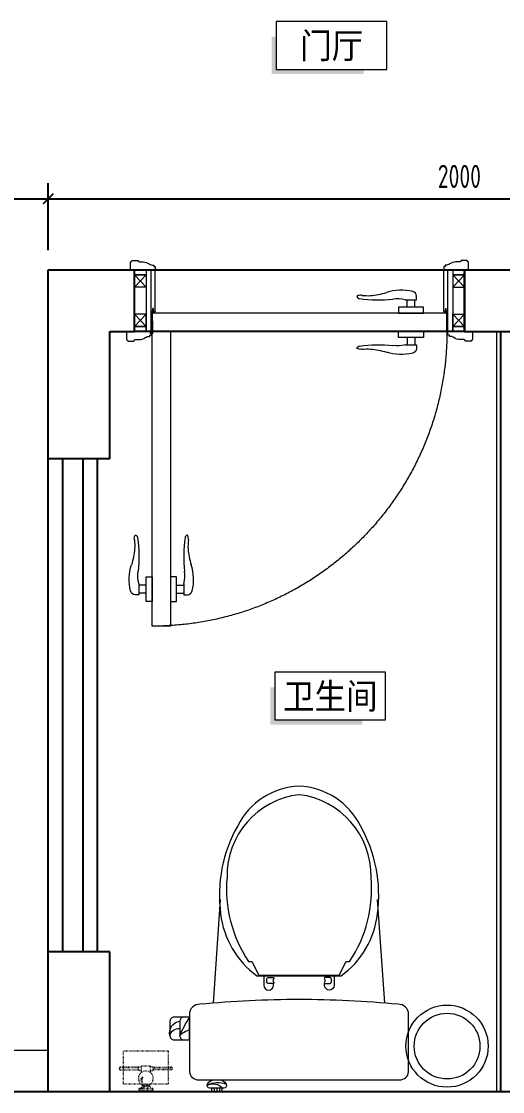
# Model space of a CAD drawing. Header units: millimetres. Extents: x 84706 to 155398, y -6776 to 36429.
# Drawn here: x 90002 to 91173, y -5015 to -2410 of the extents above; entities that cross this region are included whole.
import ezdxf
from ezdxf.enums import TextEntityAlignment as Align

# ---------------------------------------------------------------- set-up
doc = ezdxf.new("R2010")
doc.units = ezdxf.units.MM
for name, pattern in [('ACAD_ISO03W100', [30, 12, -18]), ('DASH', [8.89, 6.35, -2.54]), ('DOTE', [61.468, 50.8, -5.08, 0.508, -5.08]), ('HIDDEN', [9.525, 6.35, -3.175])]:
    doc.linetypes.add(name, pattern=pattern)
doc.layers.get('Defpoints').update_dxf_attribs({"color": 250})
for name, color, linetype, lineweight in [('FC-Doorsill【门槛线】', 8, 'Continuous', 0), ('FF-Door【门】', 51, 'Continuous', 0), ('FF-FIXT【洁具】', 31, 'Continuous', 0), ('FF-MT【门套】', 20, 'Continuous', 0), ('FF-Text【平面文字】', 2, 'Continuous', 0), ('FF-【活动成品家具】', 51, 'Continuous', 0), ('RC-dimensions', 44, 'Continuous', 0)]:
    doc.layers.add(name, color=color, linetype=linetype, lineweight=lineweight)
doc.layers.add('WALL_NEW【新建墙体】', color=4, linetype='Continuous')
doc.layers.add('WALL【墙体】', color=7, linetype='Continuous')
doc.styles.add('尺寸标注', font='ARCHS.SHX', dxfattribs={"width": 0.8})
doc.styles.add('文字', font='')
doc.styles.get('文字').set_extended_font_data('SimSun')
doc.dimstyles.new('海龙1：25', dxfattribs={"dimscale": 25, "dimtxt": 2.25, "dimasz": 1, "dimexe": 1.5, "dimexo": 1, "dimgap": 1, "dimtad": 1, "dimdec": 0, "dimrnd": 5, "dimdsep": 46, "dimtxsty": '尺寸标注', "dimblk": 'ARCHTICK', "dimblk1": 'ARCHTICK', "dimblk2": 'ARCHTICK', "dimcen": 1, "dimclrd": 44, "dimclre": 44, "dimclrt": 2, "dimadec": 0, "dimazin": 0, "dimtfac": 1, "dimtdec": 0, "dimtix": 1, "dimtmove": 2, "dimatfit": 3, "dimldrblk": 'hl_arrow2', "dimfxl": 0, "dimarcsym": 0})

# ---------------------------------------------------------------- blocks, each defined once
blk = doc.blocks.new('马桶平面15')
at = {"color": 251}
for p, q in [((-164.1, 735.1), (-187.7, 735.1)), ((-182.4, 735.2), (-182.4, 743.3)), ((-175.9, 735.1), (-175.9, 743.3)), ((-168.6, 743.3), (-168.6, 735.1))]:
    blk.add_line(p, q, dxfattribs=at)
for points in [[(-171.3, 714.9, 0.288575), (-152.8, 725.1, 0.464141), (-158.6, 735.1), (-164.1, 735.1), (-164.1, 743.3), (-187.7, 743.3), (-187.7, 743.3), (-187.7, 735.1), (-193.2, 735.1, 0.464141), (-199, 725.1, 0.288575), (-180.5, 714.9)], [(-61.5, 462.9), (-61.5, 484.4, -1), (-38, 484.4), (-38, 480.5)], [(109.7, 462.9), (109.7, 484.4, 1), (86.2, 484.4), (86.2, 480.5)], [(26.7, 460.2), (121.9, 460.2), (138.7, 426.6), (147.1, 426.6, -0.17108), (199.3, 221.2, -0.383832), (24.1, 20.6, -0.383832), (-151.1, 221.2, -0.17108), (-98.9, 426.6), (-90.5, 426.6), (-73.7, 460.2), (121.9, 460.2)]]:
    blk.add_lwpolyline(points, format="xyb", dxfattribs=at)
for points in [[(24.1, 519.2, -0.023855), (-216.9, 530.8, -0.42765), (-242.5, 555.3), (-242.5, 695.1, -0.382307), (-220.4, 714.9), (24.1, 714.9), (268.6, 714.9, -0.382307), (290.7, 695.1), (290.7, 555.3, -0.42765), (265.1, 530.8, -0.023855)], [(24.1, 0, -0.272339), (-125.1, 96, -0.163159), (-166.6, 310.4, -0.20934), (-78.5, 461.5), (24.1, 461.5), (126.7, 461.5, -0.20934), (214.8, 310.4, -0.163159), (173.3, 96, -0.272339)]]:
    blk.add_lwpolyline(points, format="xyb", close=True)
for points in [[(-242.5, 617.1), (-242.5, 562.2), (-279.9, 562.2, -0.414214), (-289.9, 572.2), (-289.9, 607.1, -0.414214), (-279.9, 617.1)], [(-242.5, 617.1), (-242.5, 562.2), (-256.2, 562.2, -0.414214), (-266.2, 572.2), (-266.2, 607.1, -0.414214), (-256.2, 617.1)], [(-54.5, 475.5), (-54.5, 470.3, 0.414214), (-49.5, 465.3), (-38.7, 465.3, 0.58538), (-38.5, 470.3), (-38.5, 475.5, 0.58538), (-38.7, 480.5), (-49.5, 480.5, 0.414214)], [(102.7, 475.5), (102.7, 470.3, -0.414214), (97.7, 465.3), (86.9, 465.3, -0.58538), (86.7, 470.3), (86.7, 475.5, -0.58538), (86.9, 480.5), (97.7, 480.5, -0.414214)]]:
    blk.add_lwpolyline(points, format="xyb", close=True, dxfattribs=at)
for points in [[(-184.4, 527.9), (-167.1, 275.7)], [(232.6, 527.9), (215.3, 275.7)]]:
    blk.add_lwpolyline(points)
for centre, radius, start, end in [((-185.1, 755.7), 31.4, 242.8818, 319.142), ((-173.5, 774.1), 53.1, 240.7977, 292.8926), ((-262.7, 600.1), 28.1, 165.5916, 262.7603), ((-267.7, 612.3), 22.8, 193.4235, 273.8412), ((-231.7, 638.1), 46.4, 221.9148, 256.4413), ((180.7, 814.1), 492.5, 204.8643, 210.765)]:
    blk.add_arc(centre, radius, start, end, dxfattribs=at)
blk = doc.blocks.new('hlw_3_1200_120')
for p, q in [((-0.5, 0.05), (0.5, 0.05)), ((-0.5, -0.05), (0.5, -0.05))]:
    blk.add_line(p, q)
at = {"linetype": 'HIDDEN', "ltscale": 15}
for p, q in [((-0.5, 0.0208), (0.5, 0.0208)), ((-0.5, -0.0208), (0.5, -0.0208))]:
    blk.add_line(p, q, dxfattribs=at)
blk = doc.blocks.new('*U19')
at = {"color": 150}
blk.add_lwpolyline([(-5.38, -2.34), (5.38, -2.34), (5.38, 2.33), (-5.38, 2.33), (-5.38, -2.34)], dxfattribs=at)
at = {"color": 150, "ltscale": 4}
for points in [[(-5.38, 0.83), (-5.83, 0.83), (-5.38, -2.34), (-5.83, -2.79)], [(3.13, -2.34), (3.13, -2.79), (-5.38, -2.34), (-5.83, -2.79)]]:
    blk.add_solid(points, dxfattribs=at)
at = {"color": 2, "ltscale": 4, "style": '文字', "width": 0.9, "flags": 8}
blk.add_attdef('功能区文字', text='', height=2.5, dxfattribs=at).set_placement((0.01, -0.03), align=Align.MIDDLE_CENTER)
blk = doc.blocks.new('海龙工具_2009110106373373')
at = {"linetype": 'ACAD_ISO03W100', "ltscale": 0.1}
for p, q in [((-16.7, 0), (16.7, 0)), ((-16.7, -5.8), (-16.7, 0)), ((16.7, -5.8), (16.7, 0)), ((-16.7, -5.8), (16.7, -5.8)), ((-9.5, -11.1), (9.5, -11.1)), ((-7.9, -13.8), (7.9, -13.8)), ((-6.9, -13.8), (-6.9, -11.1)), ((6.9, -13.8), (6.9, -11.1))]:
    blk.add_line(p, q, dxfattribs=at)
at = {"color": 8, "linetype": 'ACAD_ISO03W100', "ltscale": 0.1}
for p, q in [((-16.7, -4.4), (16.7, -4.4)), ((-6.6, -13.8), (-6.6, -11.1)), ((-6.1, -13.8), (-6.1, -11.1)), ((-2.5, -13.8), (-2.5, -11.1)), ((5.6, -13.8), (5.6, -11.1)), ((5.9, -13.8), (5.9, -11.1)), ((6.4, -13.8), (6.4, -11.1)), ((7.8, -20.3), (11.9, -22.7)), ((7, -33.3), (9.2, -33.3))]:
    blk.add_line(p, q, dxfattribs=at)
blk.add_lwpolyline([(-55.5, -96.8), (55.2, -96.8), (55.2, -17.4), (-55.5, -17.4)], close=True, dxfattribs=at)
at = {"linetype": 'ACAD_ISO03W100', "ltscale": 0.1}
for points in [[(-61.4, -51), (-17.6, -51)], [(-11.7, -49.5), (-17.6, -49.5), (-17.6, -58.8), (-11.7, -58.8)], [(-11.7, -43.8), (-11.7, -59.9), (11.7, -59.9), (11.7, -43.8)], [(11.7, -49.5), (17.6, -49.5), (17.6, -58.8), (11.7, -58.8)], [(61.4, -51), (17.6, -51)], [(-17.6, -57.8), (-61.4, -57.8)], [(17.6, -57.8), (61.4, -57.8)]]:
    blk.add_lwpolyline(points, dxfattribs=at)
at = {"color": 8, "linetype": 'ACAD_ISO03W100', "ltscale": 0.1}
for points in [[(-17.6, -56.1), (-64.4, -56.1)], [(-17.6, -56.7), (-64, -56.7)], [(17.6, -56.1), (64.4, -56.1)], [(17.6, -56.7), (64, -56.7)]]:
    blk.add_lwpolyline(points, dxfattribs=at)
at = {"linetype": 'ACAD_ISO03W100', "ltscale": 0.1}
for centre, radius, start, end in [((0, -30), 18.1, 116.1175, 63.8825), ((-20.9, -14.2), 11.8, 15.3828, 45.4987), ((20.9, -14.2), 11.8, 134.5013, 164.6172), ((-61.4, -54.4), 3.41, 90, 270), ((61.4, -54.4), 3.41, 270, 90)]:
    blk.add_arc(centre, radius, start, end, dxfattribs=at)
at = {"color": 8, "linetype": 'ACAD_ISO03W100', "ltscale": 0.1}
for centre, radius, start, end in [((-15.3, -11.8), 11.2, 3.7227, 32.4859), ((-22.2, -12.5), 18.8, 4.2436, 20.7431), ((14.7, -12.4), 11.2, 143.8042, 173.1553), ((16.9, -14.2), 11.8, 134.5013, 164.6172), ((21.6, -18.2), 16.8, 132.4216, 154.9263), ((0.7, -26.4), 9.31, 311.8793, 40.3803), ((0.9, -25.5), 11.4, 317.035, 14.508)]:
    blk.add_arc(centre, radius, start, end, dxfattribs=at)
blk = doc.blocks.new('海龙_05069869')
at = {"layer": 'FF-FIXT【洁具】'}
blk.add_circle((0, 0), 100, dxfattribs=at)
at = {"layer": 'FF-FIXT【洁具】', "color": 9}
blk.add_circle((0, 0), 80, dxfattribs=at)
blk = doc.blocks.new('_ArchTick')
at = {"color": 2, "linetype": 'ByBlock', "const_width": 0.15}
blk.add_lwpolyline([(-0.5, -0.5), (0.5, 0.5)], dxfattribs=at)
blk = doc.blocks.new('*D96')
at = {"layer": 'Defpoints', "color": 0, "transparency": 16777216}
for p in [(92067.5, -2841.4), (90067.5, -3141.4), (92067.5, -3141.4)]:
    blk.add_point(p, dxfattribs=at)
at = {"layer": 'RC-dimensions', "color": 44, "lineweight": -2, "transparency": 16777216}
for p, q in [((90067.5, -2966.4), (90067.5, -2803.9)), ((92067.5, -2966.4), (92067.5, -2803.9)), ((90067.5, -2841.4), (92067.5, -2841.4))]:
    blk.add_line(p, q, dxfattribs=at)
at = {"layer": 'RC-dimensions', "color": 44, "lineweight": -2, "transparency": 16777216, "xscale": 25, "yscale": 25, "zscale": 25, "rotation": 180}
blk.add_blockref('_ArchTick', (90067.5, -2841.4), dxfattribs=at)
at = {"layer": 'RC-dimensions', "color": 44, "lineweight": -2, "transparency": 16777216, "xscale": 25, "yscale": 25, "zscale": 25}
blk.add_blockref('_ArchTick', (92067.5, -2841.4), dxfattribs=at)
at = {"layer": 'RC-dimensions', "color": 2, "transparency": 16777216, "insert": (91067.5, -2787.1), "char_height": 56.25, "attachment_point": 5, "style": '尺寸标注'}
blk.add_mtext('2000', dxfattribs=at)
blk = doc.blocks.new('hl_arrow2')
at = {"color": 2}
blk.add_line((-0.22, 0), (-1, 0), dxfattribs=at)
blk.add_lwpolyline([(-0.22, 0), (-0.86, -0.69), (-0.65, -0.86), (0, 0), (-0.65, 0.86), (-0.86, 0.69)], close=True, dxfattribs=at)
for points in [[(-0.86, 0.69), (-0.65, 0.86), (-0.22, 0), (0, 0)], [(-0.86, -0.69), (-0.65, -0.86), (-0.22, 0), (0, 0)]]:
    blk.add_solid(points, dxfattribs=at)
blk = doc.blocks.new('门套线03')
at = {"ltscale": 100}
blk.add_lwpolyline([(60, 0), (60, 19.7, -0.339185), (56.6, 23.1), (42, 23.1, -0.360475), (38.5, 19.7), (29.2, 19.7, 0.137802), (14.5, 14.7, -0.16589), (3.4, 11.9), (3.4, 8.7), (0, 8.7), (0, 0)], format="xyb", close=True, dxfattribs=at)
blk = doc.blocks.new('HL_Door_Hinge')
at = {"color": 0, "linetype": 'DOTE', "ltscale": 0.04}
for p, q in [((-4, 3), (4, 3)), ((0, -1), (0, 7))]:
    blk.add_line(p, q, dxfattribs=at)
at = {"color": 0, "linetype": 'DASH', "ltscale": 5}
for p, q in [((-2, -26), (-2, 0.8)), ((-0.5, -26), (-0.5, 0)), ((0.5, -26), (0.5, 0)), ((2, -26), (2, 0.8)), ((-0.5, -26), (-2, -26)), ((0.5, -26), (2, -26))]:
    blk.add_line(p, q, dxfattribs=at)
for radius in [3, 2]:
    blk.add_circle((0, 3), radius, dxfattribs=at)
blk = doc.blocks.new('HL_Door_Seal')
at = {"color": 0}
for p, q in [((5, 0), (-5, 0)), ((-1, 6), (-0.5, 6.5)), ((-1, 6), (-0.5, 6)), ((-1, 5.5), (-0.5, 6)), ((-1, 5.5), (-0.5, 5.5)), ((-1, 5), (-0.5, 5.5)), ((-1, 4.5), (-0.5, 5)), ((-1, 5), (-0.5, 5)), ((-1, 4.5), (-0.5, 4.5)), ((-1, 4), (-0.5, 4.5)), ((-1, 4), (-0.5, 4)), ((-1, 3.5), (-0.5, 4)), ((-1, 3.5), (-0.5, 3.5)), ((-1, 3), (-0.5, 3.5)), ((-1, 3), (-0.5, 3)), ((-1, 2.5), (-0.5, 3)), ((-1, 2.5), (-0.5, 2.5)), ((-1, 2), (-0.5, 2.5)), ((-1, 2), (-0.5, 2)), ((-1, 1.5), (-0.5, 2)), ((-1, 1.5), (-0.5, 1.5)), ((-1, 1), (-0.5, 1.5)), ((-1, 1), (-0.5, 1)), ((-1, 0.5), (-0.5, 1)), ((-1, 0.5), (-0.5, 0.5)), ((-1, 0), (-0.5, 0.5)), ((-0.5, 6.5), (0.5, 6.5)), ((1, 6), (0.5, 6.5)), ((1, 6), (0.5, 6)), ((1, 5.5), (0.5, 6)), ((1, 5.5), (0.5, 5.5)), ((1, 5), (0.5, 5.5)), ((1, 5), (0.5, 5)), ((1, 4.5), (0.5, 5)), ((1, 4.5), (0.5, 4.5)), ((1, 4), (0.5, 4.5)), ((1, 4), (0.5, 4)), ((1, 3.5), (0.5, 4)), ((1, 3.5), (0.5, 3.5)), ((1, 3), (0.5, 3.5)), ((1, 3), (0.5, 3)), ((1, 2.5), (0.5, 3)), ((1, 2.5), (0.5, 2.5)), ((1, 2), (0.5, 2.5)), ((1, 2), (0.5, 2)), ((1, 1.5), (0.5, 2)), ((1, 1.5), (0.5, 1.5)), ((1, 1), (0.5, 1.5)), ((1, 1), (0.5, 1)), ((1, 0.5), (0.5, 1)), ((1, 0.5), (0.5, 0.5)), ((1, 0), (0.5, 0.5))]:
    blk.add_line(p, q, dxfattribs=at)
blk.add_lwpolyline([(-3.9, -1, 0.774597), (3.9, -1)], format="xyb", close=True, dxfattribs=at)
blk.add_arc((0, 0), 5, 180, 0.0005, dxfattribs=at)
blk = doc.blocks.new('门把手02')
at = {"color": 250}
for p, q in [((-13.5, 32.2), (-13.5, 40.9)), ((12.9, 32.2), (-13.5, 32.2)), ((-9.4, 14.6), (-9.4, 32.2)), ((9.4, 14.6), (9.4, 32.2)), ((-30.4, 14.6), (-15.2, 14.6)), ((-30.4, 0), (-30.4, 14.6)), ((30.4, 0), (-30.4, 0)), ((-15.2, 14.6), (19.6, 14.6)), ((-15.2, 14.6), (19.6, 14.6)), ((19.6, 14.6), (30.4, 14.6)), ((30.4, 14.6), (30.4, 0))]:
    blk.add_line(p, q, dxfattribs=at)
at = {"color": 250, "extrusion": (0, 0, -1)}
for centre, major_axis, start_param, end_param in [((-1.3, 40.9), (-8.59, 8.59), 5.497787, 6.813202), ((23.4, -64.1), (-0.1, 120), -0.233047, 0.306451), ((12.9, 37.2), (3.58, 3.58), 2.124304, 2.356194), ((33.8, -51.4), (0, 86), -0.231441, 0.114669), ((79.3, 368.4), (-0.1, 336.3), 3.005111, 3.247916), ((107.8, 189.2), (1.8, 147), 3.194781, 3.464277), ((105.2, 172), (-91.7, 91.7), 3.813778, 3.981187), ((122.5, 24), (-13.7, 13.7), 0.647464, 1.248663), ((124, 43.6), (5.92, 5.92), 1.238085, 2.228964), ((130.6, 40.4), (-0.729, 0.729), 1.325662, 2.819982)]:
    blk.add_ellipse(centre, major_axis=major_axis, ratio=1, start_param=start_param, end_param=end_param, dxfattribs=at)
blk = doc.blocks.new('hld_1_722.134_150_门把手02_门套线03_45_0_0_3_40_0_1_1')
at = {"layer": 'FC-Doorsill【门槛线】'}
for p, q in [((-0.5, 0.0935), (0.5, 0.0935)), ((-0.5, -0.0935), (0.5, -0.0935))]:
    blk.add_line(p, q, dxfattribs=at)
at = {"layer": 'FF-Door【门】'}
blk.add_lwpolyline([(-0.447, 0.0935), (-0.3909, 0.0935), (-0.3909, 0.9875), (-0.447, 0.9875)], close=True, dxfattribs=at)
at = {"layer": 'FF-Door【门】', "color": 250, "linetype": 'ACAD_ISO03W100', "ltscale": 2.083333}
blk.add_lwpolyline([(-0.447, 0.0935), (0.447, 0.0935), (0.447, 0.0374), (-0.447, 0.0374)], close=True, dxfattribs=at)
at = {"layer": 'FF-Door【门】', "color": 8, "linetype": 'HIDDEN', "ltscale": 15}
blk.add_arc((-0.447, 0.0935), 0.894, 0, 90, dxfattribs=at)
at = {"layer": 'FF-MT【门套】', "color": 250}
for p, q in [((-0.4651, 0.0785), (-0.5, 0.0411)), ((-0.4651, 0.0411), (-0.5, 0.0785)), ((0.4651, 0.0785), (0.5, 0.0411)), ((0.4651, 0.0411), (0.5, 0.0785)), ((-0.5, -0.0411), (-0.4651, -0.0785)), ((-0.5, -0.0785), (-0.4651, -0.0411)), ((0.5, -0.0411), (0.4651, -0.0785)), ((0.5, -0.0785), (0.4651, -0.0411))]:
    blk.add_line(p, q, dxfattribs=at)
for points in [[(-0.5, 0.0935), (-0.4651, 0.0935), (-0.4651, 0.0785), (-0.5, 0.0785)], [(-0.4651, 0.0785), (-0.4651, 0.0411), (-0.5, 0.0411), (-0.5, 0.0785)], [(-0.4651, 0.0935), (-0.4501, 0.0935), (-0.4501, -0.0935), (-0.4651, -0.0935)], [(0.4651, 0.0935), (0.4501, 0.0935), (0.4501, -0.0935), (0.4651, -0.0935)], [(0.5, 0.0935), (0.4651, 0.0935), (0.4651, 0.0785), (0.5, 0.0785)], [(0.4651, 0.0785), (0.4651, 0.0411), (0.5, 0.0411), (0.5, 0.0785)], [(-0.5, -0.0411), (-0.5, -0.0785), (-0.4651, -0.0785), (-0.4651, -0.0411)], [(0.5, -0.0411), (0.5, -0.0785), (0.4651, -0.0785), (0.4651, -0.0411)], [(-0.5, -0.0935), (-0.4651, -0.0935), (-0.4651, -0.0785), (-0.5, -0.0785)], [(0.5, -0.0935), (0.4651, -0.0935), (0.4651, -0.0785), (0.5, -0.0785)]]:
    blk.add_lwpolyline(points, close=True, dxfattribs=at)
at = {"layer": 'FF-MT【门套】'}
for points in [[(-0.5, 0.0935), (-0.4501, 0.0935), (-0.4501, 0.0312), (-0.4377, 0.0312), (-0.4377, -0.0935), (-0.5, -0.0935)], [(0.5, 0.0935), (0.4501, 0.0935), (0.4501, 0.0312), (0.4377, 0.0312), (0.4377, -0.0935), (0.5, -0.0935)]]:
    blk.add_lwpolyline(points, close=True, dxfattribs=at)
at = {"layer": 'FF-Door【门】', "color": 250, "yscale": 0.001246673720702, "zscale": 0.001246673720702}
for name, p, xscale, rotation in [('门把手02', (-0.447, 0.8753), -0.001246673720702, 90.00000000000593), ('门把手02', (-0.3909, 0.8753), 0.001246673720702, 270.0000000000178), ('HL_Door_Seal', (-0.4439, 0.0312), 0.001246673720702, 180.0000000000119), ('HL_Door_Seal', (0.4439, 0.0312), -0.001246673720702, 180)]:
    blk.add_blockref(name, p, dxfattribs=dict(at, xscale=xscale, rotation=rotation))
at = {"layer": 'FF-Door【门】', "color": 250, "zscale": 0.001246673720702}
for name, p, xscale, yscale in [('门把手02', (0.3379, 0.0935), -0.001246673720702, 0.001246673720702), ('HL_Door_Hinge', (-0.4486, 0.0935), 0.001246673720702, 0.001246673720702), ('门把手02', (0.3379, 0.0374), -0.001246673720702, -0.001246673720702)]:
    blk.add_blockref(name, p, dxfattribs=dict(at, xscale=xscale, yscale=yscale))
at = {"layer": 'FF-MT【门套】', "zscale": 0.001246673720702}
for p, xscale, yscale in [((-0.4501, 0.0935), -0.001246673720702, 0.001246673720702), ((0.4501, 0.0935), 0.001246673720702, 0.001246673720702), ((-0.4377, -0.0935), -0.001246673720702, -0.001246673720702), ((0.4377, -0.0935), 0.001246673720702, -0.001246673720702)]:
    blk.add_blockref('门套线03', p, dxfattribs=dict(at, xscale=xscale, yscale=yscale))
blk = doc.blocks.new('*D112')
at = {"layer": 'Defpoints', "color": 0, "transparency": 16777216}
for p in [(90067.5, -2841.4), (89791.2, -3141.4), (90067.5, -3141.4)]:
    blk.add_point(p, dxfattribs=at)
at = {"layer": 'RC-dimensions', "color": 44, "lineweight": -2, "transparency": 16777216}
for p, q in [((89791.2, -2966.4), (89791.2, -2803.9)), ((90067.5, -2966.4), (90067.5, -2803.9)), ((89791.2, -2841.4), (90067.5, -2841.4))]:
    blk.add_line(p, q, dxfattribs=at)
at = {"layer": 'RC-dimensions', "color": 44, "lineweight": -2, "transparency": 16777216, "xscale": 25, "yscale": 25, "zscale": 25, "rotation": 180}
blk.add_blockref('_ArchTick', (89791.2, -2841.4), dxfattribs=at)
at = {"layer": 'RC-dimensions', "color": 44, "lineweight": -2, "transparency": 16777216, "xscale": 25, "yscale": 25, "zscale": 25}
blk.add_blockref('_ArchTick', (90067.5, -2841.4), dxfattribs=at)
at = {"layer": 'RC-dimensions', "color": 2, "transparency": 16777216, "insert": (89929.4, -2785.9), "char_height": 56.25, "attachment_point": 5, "style": '尺寸标注'}
blk.add_mtext('275', dxfattribs=at)

msp = doc.modelspace()

# ---------------------------------------------------------------- linework, layer by layer
at = {"layer": 'Defpoints'}
msp.add_line((91167.5, -3164.8), (91167.5, -5014.9), dxfattribs=at)
at = {"layer": 'FF-FIXT【洁具】'}
msp.add_line((91157.5, -3164.8), (91157.5, -5014.9), dxfattribs=at)
at = {"layer": 'FF-FIXT【洁具】', "color": 9}
msp.add_line((91167.5, -3164.8), (91167.5, -5014.9), dxfattribs=at)
at = {"layer": 'FF-【活动成品家具】'}
msp.add_lwpolyline([(86267.5, -5014.9), (90067.5, -5014.9), (90067.5, -4914.9), (86267.5, -4914.9)], close=True, dxfattribs=at)
at = {"layer": 'WALL_NEW【新建墙体】'}
for p, q in [((90067.5, -3474.9), (90067.5, -3014.8)), ((90067.5, -3014.8), (90277.5, -3014.8)), ((90277.5, -3164.8), (90277.5, -3014.8)), ((91079.7, -3014.8), (92067.5, -3014.8)), ((91079.7, -3164.8), (91079.7, -3014.8)), ((90217.5, -3474.9), (90217.5, -3164.8)), ((90217.5, -3164.8), (90277.5, -3164.8)), ((91079.7, -3164.8), (92317.5, -3164.8)), ((90217.5, -3474.9), (90067.5, -3474.9)), ((90067.5, -5014.9), (90067.5, -4674.9)), ((90217.5, -4674.9), (90067.5, -4674.9)), ((90217.5, -5014.9), (90217.5, -4674.9)), ((90067.5, -5014.9), (90217.5, -5014.9))]:
    msp.add_line(p, q, dxfattribs=at)
msp.add_lwpolyline([(90277.5, -3014.8), (91079.7, -3014.8), (91079.7, -3164.8), (90277.5, -3164.8)], close=True, dxfattribs=at)
at = {"layer": 'WALL【墙体】'}
msp.add_line((86067.5, -5014.9), (92317.5, -5014.9), dxfattribs=at)

# ---------------------------------------------------------------- block references
at = {"xscale": -802.13449870158, "yscale": 802.13449870158, "zscale": 802.13449870158, "rotation": 180.0000000000117}
msp.add_blockref('hld_1_722.134_150_门把手02_门套线03_45_0_0_3_40_0_1_1', (90678.6, -3089.8), dxfattribs=at)
at = {"layer": 'FF-FIXT【洁具】', "xscale": -1, "rotation": 180}
msp.add_blockref('马桶平面15', (90653.4, -4271.6), dxfattribs=at)
at = {"layer": 'FF-FIXT【洁具】', "rotation": 180}
msp.add_blockref('海龙工具_2009110106373373', (90304.8, -5013.2), dxfattribs=at)
at = {"layer": 'FF-Text【平面文字】'}
ref = msp.add_blockref('*U19', (90756.7, -2468.1), dxfattribs=dict(at, xscale=25, yscale=25, zscale=25))
ref.add_attrib('功能区文字', '门厅', dxfattribs={"layer": '0', "color": 2, "ltscale": 4, "height": 62.5, "style": '文字', "width": 0.9}).set_placement((90757, -2468.8), align=Align.MIDDLE_CENTER)
ref = msp.add_blockref('*U19', (90753.1, -4051.8), dxfattribs=dict(at, xscale=25, yscale=25, zscale=25))
ref.add_attrib('功能区文字', '卫生间', dxfattribs={"layer": '0', "color": 2, "ltscale": 4, "height": 62.5, "style": '文字', "width": 0.9}).set_placement((90753.4, -4052.5), align=Align.MIDDLE_CENTER)
at = {"layer": 'FF-【活动成品家具】'}
msp.add_blockref('海龙_05069869', (91037.5, -4904.2), dxfattribs=at)
at = {"layer": 'WALL_NEW【新建墙体】', "xscale": 1200, "yscale": 1200, "zscale": 1200, "rotation": 89.99999999999984}
msp.add_blockref('hlw_3_1200_120', (90127.5, -4074.9), dxfattribs=at)

# ---------------------------------------------------------------- dimensions: what is measured, and where the dimension line sits
at = {"layer": 'RC-dimensions'}
for base, p1, p2, picture, middle in [((90067.5, -2841.4), (89791.2, -3141.4), (90067.5, -3141.4), '*D112', (89929.4, -2785.9)), ((92067.5, -2841.4), (90067.5, -3141.4), (92067.5, -3141.4), '*D96', (91067.5, -2787.1))]:
    dim = msp.add_linear_dim(base=base, p1=p1, p2=p2, dimstyle='海龙1：25', dxfattribs=at)
    dim.commit()
    dim.dimension.update_dxf_attribs({"geometry": picture, "text_midpoint": middle})

doc.saveas('drawing.dxf')
